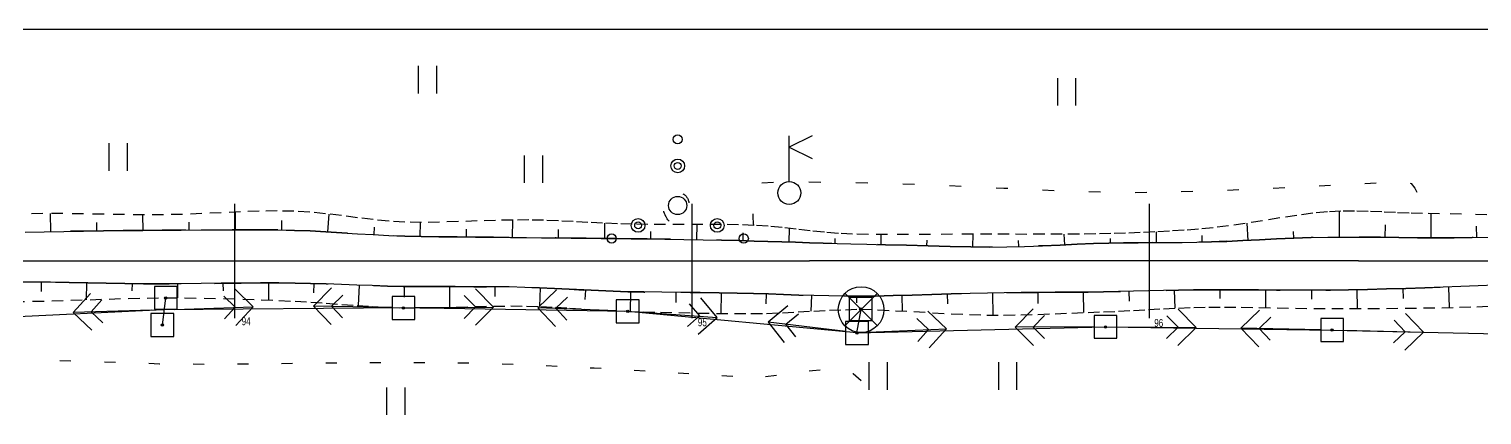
# Model space of a CAD drawing. Extents: x 2172 to 5772, y -842 to -248.
# Drawn here: x 4807.6 to 4871.1, y -627.4 to -610.6 of the extents above; entities that cross this region are included whole.
import ezdxf

# ---------------------------------------------------------------- set-up
doc = ezdxf.new("R2010")
doc.units = 0
doc.header["$MEASUREMENT"] = 0
doc.linetypes.add('CONTI', pattern=[0])
doc.linetypes.add('STROT', pattern=[1.7, 0.5, -1.2])
doc.layers.get('0').update_dxf_attribs({"linetype": 'CONTINUOUS'})
for name, color, linetype in [('DEFAULT', 7, 'CONTI'), ('OTKOSDEFAULT', 32, 'CONTI'), ('SIT_LDEFAULT', 7, 'CONTI'), ('USLZNDEFAULT', 7, 'CONTI')]:
    doc.layers.add(name, color=color, linetype=linetype)
doc.styles.add('SHRFT', font='TXT', dxfattribs={"width": 8.75})

# ---------------------------------------------------------------- blocks, each defined once
blk = doc.blocks.new('BL_27')
at = {"color": 0}
for p, q in [((2.5, 2.5), (-2.5, 2.5)), ((-2.5, 2.5), (-2.5, -2.5)), ((2.5, -2.5), (2.5, 2.5)), ((-2.5, -2.5), (2.5, -2.5))]:
    blk.add_line(p, q, dxfattribs=at)
blk.add_circle((0, 0), 0.25, dxfattribs=at)
blk = doc.blocks.new('BL_7')
at = {"color": 0}
for p, q in [((-3.5, 3.5), (3.5, -3.5)), ((-3.5, -3.5), (3.5, 3.5))]:
    blk.add_line(p, q, dxfattribs=at)
blk.add_circle((0, 0), 5, dxfattribs=at)
blk = doc.blocks.new('BL_4017')
at = {"color": 0}
for p, q in [((0, 2.5), (0, 12.5)), ((5, 12.5), (0, 10)), ((0, 10), (5, 7.5))]:
    blk.add_line(p, q, dxfattribs=at)
blk.add_circle((0, 0), 2.5, dxfattribs=at)
blk = doc.blocks.new('BL_2010')
at = {"color": 0}
for centre, radius in [((0, 14.45), 1), ((0, 8.65), 1.5), ((0, 8.65), 0.75), ((0, 0), 2), ((-8.65, -4.35), 1.5), ((8.65, -4.35), 1.5), ((-14.45, -7.2), 1), ((-8.65, -4.35), 0.75), ((8.65, -4.35), 0.75), ((14.45, -7.2), 1)]:
    blk.add_circle(centre, radius, dxfattribs=at)
blk = doc.blocks.new('BL_2011')
at = {"color": 0}
for p, q in [((0, 0), (0, 6)), ((4, 0), (4, 6))]:
    blk.add_line(p, q, dxfattribs=at)

msp = doc.modelspace()

# ---------------------------------------------------------------- linework, layer by layer
at = {"linetype": 'Continuous'}
msp.add_line((4736.596, -610.584), (5570.216, -610.584), dxfattribs=at)
at = {"layer": 'DEFAULT', "color": 12, "linetype": 'CONTI'}
for p, q in [((4816.595, -623.216), (4816.595, -618.216)), ((4836.596, -623.216), (4836.596, -618.215)), ((4856.595, -623.215), (4856.594, -618.216)), ((4817.842, -620.716), (4819.247, -620.716)), ((4819.247, -620.716), (4820.651, -620.716)), ((4820.651, -620.716), (4822.056, -620.716)), ((4822.056, -620.716), (4823.461, -620.716)), ((4823.461, -620.716), (4824.865, -620.716)), ((4824.865, -620.716), (4826.27, -620.716)), ((4826.27, -620.716), (4827.675, -620.716)), ((4827.675, -620.716), (4829.08, -620.716)), ((4829.08, -620.716), (4830.484, -620.716)), ((4830.484, -620.716), (4831.889, -620.716)), ((4831.889, -620.716), (4833.294, -620.716)), ((4833.294, -620.716), (4834.698, -620.716)), ((4834.698, -620.716), (4836.103, -620.716)), ((4836.103, -620.716), (4837.508, -620.716)), ((4837.508, -620.716), (4838.912, -620.716)), ((4838.912, -620.716), (4840.317, -620.716)), ((4840.317, -620.716), (4841.722, -620.716)), ((4865.721, -620.715), (4924.748, -620.716))]:
    msp.add_line(p, q, dxfattribs=at)
for points in [[(4807.175, -620.715, 0), (4808.645, -620.717, 0)], [(4808.645, -620.717, 0), (4810.006, -620.716, 0)], [(4810.006, -620.716, 0), (4811.257, -620.716, 0)], [(4811.257, -620.716, 0), (4812.4, -620.715, 0)], [(4812.4, -620.715, 0), (4813.433, -620.717, 0)], [(4813.433, -620.717, 0), (4814.359, -620.715, 0)], [(4814.359, -620.715, 0), (4815.176, -620.716, 0)], [(4815.176, -620.716, 0), (4815.883, -620.715, 0)], [(4815.883, -620.715, 0), (4816.481, -620.716, 0)], [(4816.481, -620.716, 0), (4816.97, -620.716, 0)], [(4816.97, -620.716, 0), (4817.353, -620.716, 0)], [(4817.353, -620.716, 0), (4817.624, -620.716, 0)], [(4817.624, -620.716, 0), (4817.788, -620.715, 0)], [(4817.788, -620.715, 0), (4817.843, -620.715, 0)], [(4841.776, -620.716, 0), (4841.722, -620.715, 0)], [(4841.94, -620.715, 0), (4841.776, -620.716, 0)], [(4842.211, -620.716, 0), (4841.94, -620.715, 0)], [(4842.592, -620.715, 0), (4842.211, -620.716, 0)], [(4843.082, -620.716, 0), (4842.592, -620.715, 0)], [(4843.68, -620.715, 0), (4843.082, -620.716, 0)], [(4844.389, -620.716, 0), (4843.68, -620.715, 0)], [(4845.206, -620.715, 0), (4844.389, -620.716, 0)], [(4846.13, -620.715, 0), (4845.206, -620.715, 0)], [(4847.164, -620.716, 0), (4846.13, -620.715, 0)], [(4848.306, -620.715, 0), (4847.164, -620.716, 0)], [(4849.558, -620.716, 0), (4848.306, -620.715, 0)], [(4850.919, -620.716, 0), (4849.558, -620.716, 0)], [(4852.387, -620.716, 0), (4850.919, -620.716, 0)], [(4853.966, -620.716, 0), (4852.387, -620.716, 0)], [(4855.654, -620.715, 0), (4853.966, -620.716, 0)], [(4857.449, -620.715, 0), (4855.654, -620.715, 0)], [(4859.354, -620.716, 0), (4857.449, -620.715, 0)], [(4861.369, -620.715, 0), (4859.354, -620.716, 0)], [(4863.49, -620.715, 0), (4861.369, -620.715, 0)], [(4865.721, -620.715, 0), (4863.49, -620.715, 0)]]:
    msp.add_polyline3d(points, dxfattribs=at)
at = {"layer": 'OTKOSDEFAULT', "color": 32, "linetype": 'STROT'}
for p, q in [((4808.204, -618.651, 38.027), (4807.367, -618.668, 38.032)), ((4809.079, -618.65, 38.022), (4808.204, -618.651, 38.027)), ((4809.977, -618.661, 38.017), (4809.079, -618.65, 38.022)), ((4810.879, -618.676, 38.012), (4809.977, -618.661, 38.017)), ((4811.773, -618.691, 38.008), (4810.879, -618.676, 38.012)), ((4812.645, -618.702, 38.003), (4811.773, -618.691, 38.008)), ((4813.48, -618.701, 37.998), (4812.645, -618.702, 38.003)), ((4814.305, -618.681, 37.989), (4813.48, -618.701, 37.998)), ((4815.151, -618.649, 37.979), (4814.305, -618.681, 37.989)), ((4816, -618.61, 37.969), (4815.151, -618.649, 37.979)), ((4816.842, -618.572, 37.96), (4816, -618.61, 37.969)), ((4817.662, -618.543, 37.95), (4816.842, -618.572, 37.96)), ((4818.444, -618.532, 37.941), (4817.662, -618.543, 37.95)), ((4819.173, -618.542, 37.933), (4818.444, -618.532, 37.941)), ((4819.871, -618.583, 37.932), (4819.173, -618.542, 37.933)), ((4820.567, -618.652, 37.931), (4819.871, -618.583, 37.932)), ((4821.261, -618.737, 37.93), (4820.567, -618.652, 37.931)), ((4821.955, -618.828, 37.928), (4821.261, -618.737, 37.93)), ((4863.032, -618.726, 37.703), (4862.288, -618.84, 37.714)), ((4863.736, -618.633, 37.693), (4863.032, -618.726, 37.703)), ((4864.369, -618.573, 37.683), (4863.736, -618.633, 37.693)), ((4864.962, -618.547, 37.683), (4864.369, -618.573, 37.683)), ((4865.556, -618.544, 37.683), (4864.962, -618.547, 37.683)), ((4866.152, -618.555, 37.683), (4865.556, -618.544, 37.683)), ((4866.747, -618.578, 37.682), (4866.152, -618.555, 37.683)), ((4867.342, -618.604, 37.682), (4866.747, -618.578, 37.682)), ((4867.938, -618.627, 37.682), (4867.342, -618.604, 37.682)), ((4868.532, -618.642, 37.682), (4867.938, -618.627, 37.682)), ((4869.268, -618.655, 37.684), (4868.532, -618.642, 37.682)), ((4870.233, -618.676, 37.687), (4869.268, -618.655, 37.684)), ((4871.342, -618.699, 37.69), (4870.233, -618.676, 37.687)), ((4822.646, -618.913, 37.927), (4821.955, -618.828, 37.928)), ((4823.338, -618.982, 37.926), (4822.646, -618.913, 37.927)), ((4824.032, -619.024, 37.925), (4823.338, -618.982, 37.926)), ((4824.762, -619.035, 37.922), (4824.032, -619.024, 37.925)), ((4825.549, -619.025, 37.918), (4824.762, -619.035, 37.922)), ((4826.369, -619, 37.914), (4825.549, -619.025, 37.918)), ((4827.193, -618.971, 37.91), (4826.369, -619, 37.914)), ((4827.999, -618.946, 37.906), (4827.193, -618.971, 37.91)), ((4828.761, -618.929, 37.902), (4827.999, -618.946, 37.906)), ((4829.451, -618.927, 37.899), (4828.761, -618.929, 37.902)), ((4830.097, -618.941, 37.893), (4829.451, -618.927, 37.899)), ((4830.742, -618.966, 37.886), (4830.097, -618.941, 37.893)), ((4831.388, -618.997, 37.88), (4830.742, -618.966, 37.886)), ((4832.033, -619.032, 37.873), (4831.388, -618.997, 37.88)), ((4832.677, -619.065, 37.867), (4832.033, -619.032, 37.873)), ((4833.322, -619.092, 37.86), (4832.677, -619.065, 37.867)), ((4833.967, -619.112, 37.854), (4833.322, -619.092, 37.86)), ((4834.659, -619.12, 37.847), (4833.967, -619.112, 37.854)), ((4835.427, -619.12, 37.838), (4834.659, -619.12, 37.847)), ((4836.24, -619.118, 37.83), (4835.427, -619.12, 37.838)), ((4837.063, -619.118, 37.821), (4836.24, -619.118, 37.83)), ((4837.868, -619.124, 37.813), (4837.063, -619.118, 37.821)), ((4838.621, -619.138, 37.805), (4837.868, -619.124, 37.813)), ((4839.291, -619.163, 37.798), (4838.621, -619.138, 37.805)), ((4839.91, -619.204, 37.793), (4839.291, -619.163, 37.798)), ((4840.526, -619.262, 37.787), (4839.91, -619.204, 37.793)), ((4841.143, -619.33, 37.782), (4840.526, -619.262, 37.787)), ((4841.757, -619.399, 37.777), (4841.143, -619.33, 37.782)), ((4858.098, -619.376, 37.777), (4857.457, -619.417, 37.787)), ((4858.733, -619.326, 37.767), (4858.098, -619.376, 37.777)), ((4859.369, -619.269, 37.757), (4858.733, -619.326, 37.767)), ((4860.04, -619.19, 37.747), (4859.369, -619.269, 37.757)), ((4860.767, -619.083, 37.736), (4860.04, -619.19, 37.747)), ((4861.523, -618.962, 37.725), (4860.767, -619.083, 37.736)), ((4862.288, -618.84, 37.714), (4861.523, -618.962, 37.725)), ((4842.372, -619.464, 37.772), (4841.757, -619.399, 37.777)), ((4842.985, -619.515, 37.766), (4842.372, -619.464, 37.772)), ((4843.6, -619.547, 37.761), (4842.985, -619.515, 37.766)), ((4844.299, -619.561, 37.759), (4843.6, -619.547, 37.761)), ((4845.134, -619.563, 37.757), (4844.299, -619.561, 37.759)), ((4846.055, -619.561, 37.754), (4845.134, -619.563, 37.757)), ((4847.02, -619.558, 37.751), (4846.055, -619.561, 37.754)), ((4847.982, -619.554, 37.748), (4847.02, -619.558, 37.751)), ((4848.889, -619.553, 37.746), (4847.982, -619.554, 37.748)), ((4849.698, -619.553, 37.743), (4848.889, -619.553, 37.746)), ((4850.456, -619.554, 37.756), (4849.698, -619.553, 37.743)), ((4851.228, -619.555, 37.768), (4850.456, -619.554, 37.756)), ((4852.007, -619.553, 37.78), (4851.228, -619.555, 37.768)), ((4852.776, -619.55, 37.793), (4852.007, -619.553, 37.78)), ((4853.524, -619.545, 37.805), (4852.776, -619.55, 37.793)), ((4854.237, -619.534, 37.816), (4853.524, -619.545, 37.805)), ((4854.903, -619.52, 37.827), (4854.237, -619.534, 37.816)), ((4855.542, -619.501, 37.817), (4854.903, -619.52, 37.827)), ((4856.182, -619.48, 37.807), (4855.542, -619.501, 37.817)), ((4856.82, -619.45, 37.797), (4856.182, -619.48, 37.807)), ((4857.457, -619.417, 37.787), (4856.82, -619.45, 37.797)), ((4806.897, -622.493, 37.899), (4807.754, -622.482, 37.893)), ((4807.754, -622.482, 37.893), (4808.588, -622.463, 37.897)), ((4808.588, -622.463, 37.897), (4809.427, -622.439, 37.9)), ((4809.427, -622.439, 37.9), (4810.266, -622.41, 37.904)), ((4810.266, -622.41, 37.904), (4811.102, -622.381, 37.908)), ((4811.102, -622.381, 37.908), (4811.935, -622.356, 37.911)), ((4811.935, -622.356, 37.911), (4812.76, -622.339, 37.915)), ((4812.76, -622.339, 37.915), (4813.576, -622.331, 37.919)), ((4813.576, -622.331, 37.919), (4814.402, -622.333, 37.913)), ((4814.402, -622.333, 37.913), (4815.25, -622.345, 37.908)), ((4815.25, -622.345, 37.908), (4816.101, -622.363, 37.902)), ((4816.101, -622.363, 37.902), (4816.941, -622.387, 37.897)), ((4816.941, -622.387, 37.897), (4817.754, -622.414, 37.891)), ((4817.754, -622.414, 37.891), (4818.523, -622.446, 37.886)), ((4818.523, -622.446, 37.886), (4819.236, -622.478, 37.882)), ((4819.236, -622.478, 37.882), (4819.913, -622.515, 37.876)), ((4819.913, -622.515, 37.876), (4820.589, -622.563, 37.87)), ((4820.589, -622.563, 37.87), (4821.267, -622.615, 37.863)), ((4821.267, -622.615, 37.863), (4821.943, -622.666, 37.857)), ((4821.943, -622.666, 37.857), (4822.619, -622.713, 37.851)), ((4822.619, -622.713, 37.851), (4823.295, -622.748, 37.845)), ((4823.295, -622.748, 37.845), (4823.969, -622.77, 37.839)), ((4823.969, -622.77, 37.839), (4824.684, -622.772, 37.835)), ((4824.684, -622.772, 37.835), (4825.464, -622.759, 37.831)), ((4825.464, -622.759, 37.831), (4826.278, -622.736, 37.826)), ((4826.278, -622.736, 37.826), (4827.102, -622.712, 37.821)), ((4827.102, -622.712, 37.821), (4827.906, -622.694, 37.817)), ((4827.906, -622.694, 37.817), (4828.662, -622.685, 37.812)), ((4828.662, -622.685, 37.812), (4829.344, -622.688, 37.809)), ((4829.344, -622.688, 37.809), (4829.977, -622.708, 37.802)), ((4829.977, -622.708, 37.802), (4830.613, -622.739, 37.796)), ((4830.613, -622.739, 37.796), (4831.246, -622.779, 37.789)), ((4831.246, -622.779, 37.789), (4831.877, -622.821, 37.783)), ((4831.877, -622.821, 37.783), (4832.512, -622.861, 37.776)), ((4832.512, -622.861, 37.776), (4833.143, -622.897, 37.77)), ((4833.143, -622.897, 37.77), (4833.775, -622.922, 37.764)), ((4833.775, -622.922, 37.764), (4834.455, -622.94, 37.762)), ((4834.455, -622.94, 37.762), (4835.209, -622.959, 37.759)), ((4835.209, -622.959, 37.759), (4836.01, -622.976, 37.757)), ((4836.01, -622.976, 37.757), (4836.834, -622.994, 37.755)), ((4836.834, -622.994, 37.755), (4837.651, -623.01, 37.752)), ((4837.651, -623.01, 37.752), (4838.437, -623.018, 37.75)), ((4838.437, -623.018, 37.75), (4839.163, -623.021, 37.748)), ((4839.163, -623.021, 37.748), (4839.849, -623.008, 37.772)), ((4839.849, -623.008, 37.772), (4840.536, -622.982, 37.797)), ((4840.536, -622.982, 37.797), (4841.224, -622.945, 37.822)), ((4841.224, -622.945, 37.822), (4841.911, -622.907, 37.846)), ((4841.911, -622.907, 37.846), (4842.6, -622.874, 37.871)), ((4842.6, -622.874, 37.871), (4843.291, -622.852, 37.896)), ((4843.291, -622.852, 37.896), (4843.959, -622.82, 37.758)), ((4843.959, -622.82, 37.758), (4844.702, -622.86, 37.898)), ((4844.702, -622.86, 37.898), (4845.477, -622.891, 37.873)), ((4845.477, -622.891, 37.873), (4846.283, -622.934, 37.847)), ((4846.283, -622.934, 37.847), (4847.107, -622.981, 37.821)), ((4847.107, -622.981, 37.821), (4847.923, -623.028, 37.795)), ((4847.923, -623.028, 37.795), (4848.719, -623.064, 37.769)), ((4848.719, -623.064, 37.769), (4849.473, -623.084, 37.745)), ((4849.473, -623.084, 37.745), (4850.21, -623.085, 37.751)), ((4850.21, -623.085, 37.751), (4850.96, -623.073, 37.756)), ((4850.96, -623.073, 37.756), (4851.712, -623.051, 37.762)), ((4851.712, -623.051, 37.762), (4852.459, -623.025, 37.767)), ((4852.459, -623.025, 37.767), (4853.193, -622.995, 37.772)), ((4853.193, -622.995, 37.772), (4853.903, -622.966, 37.777)), ((4853.903, -622.966, 37.777), (4854.578, -622.941, 37.782)), ((4854.578, -622.941, 37.782), (4855.234, -622.914, 37.778)), ((4855.234, -622.914, 37.778), (4855.891, -622.881, 37.774)), ((4855.891, -622.881, 37.774), (4856.547, -622.845, 37.769)), ((4856.547, -622.845, 37.769), (4857.204, -622.808, 37.765)), ((4857.204, -622.808, 37.765), (4857.862, -622.776, 37.761)), ((4857.862, -622.776, 37.761), (4858.52, -622.751, 37.756)), ((4858.52, -622.751, 37.756), (4859.179, -622.735, 37.752)), ((4859.179, -622.735, 37.752), (4859.866, -622.733, 37.752)), ((4859.866, -622.733, 37.752), (4860.604, -622.738, 37.751)), ((4860.604, -622.738, 37.751), (4861.376, -622.751, 37.751)), ((4861.376, -622.751, 37.751), (4862.172, -622.766, 37.75)), ((4862.172, -622.766, 37.75), (4862.975, -622.781, 37.749)), ((4862.975, -622.781, 37.749), (4863.775, -622.794, 37.749)), ((4863.775, -622.794, 37.749), (4864.558, -622.799, 37.748)), ((4864.558, -622.799, 37.748), (4865.339, -622.799, 37.742)), ((4865.339, -622.799, 37.742), (4866.14, -622.797, 37.735)), ((4866.14, -622.797, 37.735), (4866.95, -622.793, 37.728)), ((4866.95, -622.793, 37.728), (4867.763, -622.784, 37.72)), ((4867.763, -622.784, 37.72), (4868.57, -622.774, 37.713)), ((4868.57, -622.774, 37.713), (4869.365, -622.761, 37.707)), ((4869.365, -622.761, 37.707), (4870.137, -622.743, 37.7)), ((4870.137, -622.743, 37.7), (4870.898, -622.719, 37.696)), ((4870.898, -622.719, 37.696), (4871.657, -622.688, 37.692))]:
    msp.add_line(p, q, dxfattribs=at)
at = {"layer": 'OTKOSDEFAULT', "color": 32}
for p, q in [((4808.556, -619.432), (4808.541, -618.65)), ((4812.586, -619.383), (4812.58, -618.7)), ((4816.628, -619.355), (4816.627, -618.581)), ((4820.668, -619.447), (4820.715, -618.67)), ((4864.897, -619.674), (4864.891, -618.55)), ((4868.898, -619.71), (4868.901, -618.649)), ((4810.569, -619.403), (4810.565, -619.037)), ((4812.578, -619.385, 38.018), (4813.414, -619.378, 38.015)), ((4813.414, -619.378, 38.015), (4814.255, -619.371, 38.015)), ((4814.255, -619.371, 38.015), (4815.12, -619.362, 38.014)), ((4814.604, -619.366), (4814.602, -619.018)), ((4815.12, -619.362, 38.014), (4815.992, -619.357, 38.014)), ((4815.992, -619.357, 38.014), (4816.853, -619.354, 38.013)), ((4816.853, -619.354, 38.013), (4817.685, -619.357, 38.013)), ((4817.685, -619.357, 38.013), (4818.473, -619.364, 38.013)), ((4818.473, -619.364, 38.013), (4819.2, -619.38, 38.012)), ((4818.648, -619.368), (4818.656, -618.952)), ((4819.2, -619.38, 38.012), (4819.889, -619.404, 38.006)), ((4822.685, -619.569), (4822.705, -619.245)), ((4824.7, -619.646), (4824.712, -619.035)), ((4826.718, -619.668), (4826.722, -619.328)), ((4828.736, -619.688), (4828.746, -618.929)), ((4830.752, -619.713), (4830.755, -619.341)), ((4832.769, -619.732), (4832.776, -619.068)), ((4836.802, -619.785), (4836.815, -619.118)), ((4840.83, -619.894), (4840.849, -619.297)), ((4860.898, -619.817), (4860.862, -619.066)), ((4866.895, -619.688), (4866.902, -619.137)), ((4870.897, -619.694), (4870.887, -619.192)), ((4807.426, -619.454, 38.032), (4808.262, -619.439, 38.029)), ((4808.262, -619.439, 38.029), (4809.117, -619.424, 38.027)), ((4809.117, -619.424, 38.027), (4809.984, -619.411, 38.025)), ((4809.984, -619.411, 38.025), (4810.855, -619.401, 38.022)), ((4810.855, -619.401, 38.022), (4811.72, -619.391, 38.02)), ((4811.72, -619.391, 38.02), (4812.578, -619.385, 38.018)), ((4819.889, -619.404, 38.006), (4820.579, -619.441, 38)), ((4820.579, -619.441, 38), (4821.27, -619.484, 37.994)), ((4821.27, -619.484, 37.994), (4821.959, -619.526, 37.988)), ((4821.959, -619.526, 37.988), (4822.646, -619.568, 37.981)), ((4822.646, -619.568, 37.981), (4823.335, -619.606, 37.975)), ((4823.335, -619.606, 37.975), (4824.022, -619.631, 37.969)), ((4824.022, -619.631, 37.969), (4824.743, -619.647, 37.964)), ((4824.743, -619.647, 37.964), (4825.513, -619.658, 37.958)), ((4825.513, -619.658, 37.958), (4826.31, -619.666, 37.953)), ((4826.31, -619.666, 37.953), (4827.115, -619.672, 37.947)), ((4827.115, -619.672, 37.947), (4827.904, -619.679, 37.942)), ((4827.904, -619.679, 37.942), (4828.655, -619.686, 37.936)), ((4828.655, -619.686, 37.936), (4829.346, -619.696, 37.931)), ((4829.346, -619.696, 37.931), (4829.998, -619.704, 37.931)), ((4829.998, -619.704, 37.931), (4830.651, -619.713, 37.93)), ((4830.651, -619.713, 37.93), (4831.306, -619.718, 37.93)), ((4831.306, -619.718, 37.93), (4831.96, -619.724, 37.929)), ((4831.96, -619.724, 37.929), (4832.612, -619.731, 37.929)), ((4832.612, -619.731, 37.929), (4833.265, -619.738, 37.928)), ((4833.265, -619.738, 37.928), (4833.919, -619.744, 37.928)), ((4833.919, -619.744, 37.928), (4834.622, -619.753, 37.922)), ((4834.622, -619.753, 37.922), (4835.404, -619.762, 37.915)), ((4834.786, -619.754), (4834.791, -619.438)), ((4835.404, -619.762, 37.915), (4836.231, -619.774, 37.907)), ((4836.231, -619.774, 37.907), (4837.067, -619.791, 37.9)), ((4837.067, -619.791, 37.9), (4837.881, -619.81, 37.893)), ((4837.881, -619.81, 37.893), (4838.636, -619.83, 37.886)), ((4838.636, -619.83, 37.886), (4839.299, -619.848, 37.88)), ((4838.815, -619.834), (4838.826, -619.49)), ((4839.299, -619.848, 37.88), (4839.905, -619.866, 37.873)), ((4839.905, -619.866, 37.873), (4840.51, -619.885, 37.865)), ((4840.51, -619.885, 37.865), (4841.116, -619.904, 37.857)), ((4841.116, -619.904, 37.857), (4841.722, -619.923, 37.85)), ((4841.722, -619.923, 37.85), (4842.327, -619.943, 37.842)), ((4842.327, -619.943, 37.842), (4842.932, -619.96, 37.834)), ((4842.842, -619.958), (4842.848, -619.731)), ((4842.932, -619.96, 37.834), (4843.537, -619.973, 37.827)), ((4843.537, -619.973, 37.827), (4844.225, -619.987, 37.829)), ((4844.225, -619.987, 37.829), (4845.049, -620.01, 37.832)), ((4844.852, -620.005), (4844.863, -619.561)), ((4845.049, -620.01, 37.832), (4845.962, -620.035, 37.836)), ((4846.86, -620.059), (4846.867, -619.809)), ((4848.868, -620.106), (4848.876, -619.552)), ((4850.876, -620.093), (4850.868, -619.824)), ((4852.678, -620.022, 37.861), (4853.428, -619.989, 37.864)), ((4852.881, -620.013), (4852.861, -619.549)), ((4853.428, -619.989, 37.864), (4854.146, -619.959, 37.866)), ((4854.146, -619.959, 37.866), (4854.815, -619.94, 37.869)), ((4854.815, -619.94, 37.869), (4855.458, -619.93, 37.87)), ((4854.884, -619.939), (4854.88, -619.73)), ((4855.458, -619.93, 37.87), (4856.099, -619.923, 37.872)), ((4856.099, -619.923, 37.872), (4856.74, -619.917, 37.873)), ((4856.74, -619.917, 37.873), (4857.381, -619.913, 37.875)), ((4856.892, -619.916), (4856.888, -619.447)), ((4857.381, -619.913, 37.875), (4858.021, -619.907, 37.876)), ((4858.021, -619.907, 37.876), (4858.663, -619.898, 37.878)), ((4858.663, -619.898, 37.878), (4859.304, -619.884, 37.879)), ((4858.895, -619.892), (4858.889, -619.603)), ((4859.304, -619.884, 37.879), (4859.966, -619.861, 37.878)), ((4859.966, -619.861, 37.878), (4860.669, -619.829, 37.877)), ((4860.669, -619.829, 37.877), (4861.399, -619.794, 37.876)), ((4861.399, -619.794, 37.876), (4862.147, -619.757, 37.875)), ((4862.147, -619.757, 37.875), (4862.901, -619.724, 37.874)), ((4862.896, -619.724), (4862.884, -619.435)), ((4862.901, -619.724, 37.874), (4863.652, -619.697, 37.873)), ((4863.652, -619.697, 37.873), (4864.389, -619.679, 37.872)), ((4864.389, -619.679, 37.872), (4865.132, -619.673, 37.87)), ((4865.132, -619.673, 37.87), (4865.903, -619.676, 37.868)), ((4865.903, -619.676, 37.868), (4866.692, -619.684, 37.866)), ((4866.692, -619.684, 37.866), (4867.494, -619.697, 37.865)), ((4867.494, -619.697, 37.865), (4868.303, -619.706, 37.863)), ((4868.303, -619.706, 37.863), (4869.109, -619.711, 37.861)), ((4869.109, -619.711, 37.861), (4869.903, -619.708, 37.859)), ((4869.903, -619.708, 37.859), (4870.695, -619.697, 37.857)), ((4870.695, -619.697, 37.857), (4871.496, -619.68, 37.855)), ((4845.962, -620.035, 37.836), (4846.918, -620.062, 37.839)), ((4846.918, -620.062, 37.839), (4847.872, -620.087, 37.843)), ((4847.872, -620.087, 37.843), (4848.776, -620.106, 37.846)), ((4848.776, -620.106, 37.846), (4849.586, -620.115, 37.849)), ((4849.586, -620.115, 37.849), (4850.345, -620.108, 37.852)), ((4850.345, -620.108, 37.852), (4851.123, -620.086, 37.855)), ((4851.123, -620.086, 37.855), (4851.904, -620.055, 37.858)), ((4851.904, -620.055, 37.858), (4852.678, -620.022, 37.861)), ((4807.724, -621.643, 38.064), (4806.875, -621.652, 38.065)), ((4808.537, -621.645, 38.065), (4807.724, -621.643, 38.064)), ((4808.126, -621.644), (4808.125, -622.06)), ((4809.35, -621.653, 38.065), (4808.537, -621.645, 38.065)), ((4810.163, -621.667, 38.066), (4809.35, -621.653, 38.065)), ((4810.115, -621.666), (4810.1, -622.415)), ((4810.975, -621.685, 38.067), (4810.163, -621.667, 38.066)), ((4811.787, -621.701, 38.067), (4810.975, -621.685, 38.067)), ((4812.598, -621.713, 38.068), (4811.787, -621.701, 38.067)), ((4812.103, -621.705), (4812.098, -622.029)), ((4813.41, -621.719, 38.069), (4812.598, -621.713, 38.068)), ((4814.245, -621.715, 38.062), (4813.41, -621.719, 38.069)), ((4814.089, -621.715), (4814.093, -622.33)), ((4815.118, -621.707, 38.054), (4814.245, -621.715, 38.062)), ((4816.001, -621.696, 38.047), (4815.118, -621.707, 38.054)), ((4816.878, -621.685, 38.04), (4816.001, -621.696, 38.047)), ((4816.076, -621.694), (4816.08, -622.028)), ((4817.724, -621.679, 38.033), (4816.878, -621.685, 38.04)), ((4818.515, -621.679, 38.026), (4817.724, -621.679, 38.033)), ((4818.061, -621.678), (4818.061, -622.427)), ((4819.235, -621.684, 38.02), (4818.515, -621.679, 38.026)), ((4819.909, -621.698, 38.014), (4819.235, -621.684, 38.02)), ((4820.584, -621.718, 38.008), (4819.909, -621.698, 38.014)), ((4820.043, -621.702), (4820.033, -622.112)), ((4821.257, -621.744, 38.002), (4820.584, -621.718, 38.008)), ((4821.93, -621.769, 37.995), (4821.257, -621.744, 38.002)), ((4822.604, -621.795, 37.989), (4821.93, -621.769, 37.995)), ((4822.025, -621.773), (4821.992, -622.669)), ((4823.278, -621.815, 37.983), (4822.604, -621.795, 37.989)), ((4823.951, -621.83, 37.977), (4823.278, -621.815, 37.983)), ((4824.66, -621.838, 37.972), (4823.951, -621.83, 37.977)), ((4824.005, -621.831), (4823.998, -622.302)), ((4825.431, -621.839, 37.968), (4824.66, -621.838, 37.972)), ((4826.233, -621.84, 37.963), (4825.431, -621.839, 37.968)), ((4825.986, -621.838), (4825.984, -622.743)), ((4827.044, -621.843, 37.959), (4826.233, -621.84, 37.963)), ((4827.838, -621.847, 37.954), (4827.044, -621.843, 37.959)), ((4828.591, -621.856, 37.95), (4827.838, -621.847, 37.954)), ((4827.967, -621.848), (4827.964, -622.272)), ((4829.278, -621.872, 37.946), (4828.591, -621.856, 37.95)), ((4829.924, -621.893, 37.946), (4829.278, -621.872, 37.946)), ((4829.946, -621.895), (4829.915, -622.705)), ((4830.568, -621.921, 37.947), (4829.924, -621.893, 37.946)), ((4831.212, -621.953, 37.948), (4830.568, -621.921, 37.947)), ((4867.795, -621.918, 37.862), (4866.953, -621.942, 37.861)), ((4868.628, -621.892, 37.863), (4867.795, -621.918, 37.862)), ((4869.436, -621.865, 37.864), (4868.628, -621.892, 37.863)), ((4870.208, -621.84, 37.865), (4869.436, -621.865, 37.864)), ((4869.661, -621.857), (4869.691, -622.754)), ((4870.956, -621.81, 37.859), (4870.208, -621.84, 37.865)), ((4871.704, -621.778, 37.854), (4870.956, -621.81, 37.859)), ((4831.854, -621.986, 37.948), (4831.212, -621.953, 37.948)), ((4832.498, -622.016, 37.949), (4831.854, -621.986, 37.948)), ((4831.923, -621.989), (4831.904, -622.405)), ((4833.141, -622.044, 37.95), (4832.498, -622.016, 37.949)), ((4833.785, -622.063, 37.95), (4833.141, -622.044, 37.95)), ((4834.481, -622.074, 37.949), (4833.785, -622.063, 37.95)), ((4833.9, -622.064), (4833.881, -622.925)), ((4835.26, -622.085, 37.947), (4834.481, -622.074, 37.949)), ((4836.09, -622.091, 37.945), (4835.26, -622.085, 37.947)), ((4835.879, -622.088), (4835.875, -622.532)), ((4836.938, -622.101, 37.943), (4836.09, -622.091, 37.945)), ((4837.774, -622.113, 37.942), (4836.938, -622.101, 37.943)), ((4838.562, -622.127, 37.94), (4837.774, -622.113, 37.942)), ((4837.854, -622.115), (4837.839, -623.011)), ((4839.272, -622.143, 37.938), (4838.562, -622.127, 37.94)), ((4839.932, -622.161, 37.933), (4839.272, -622.143, 37.938)), ((4839.83, -622.159), (4839.817, -622.585)), ((4840.591, -622.183, 37.927), (4839.932, -622.161, 37.933)), ((4841.249, -622.206, 37.921), (4840.591, -622.183, 37.927)), ((4841.908, -622.23, 37.915), (4841.249, -622.206, 37.921)), ((4841.807, -622.225), (4841.786, -622.913)), ((4842.567, -622.247, 37.909), (4841.908, -622.23, 37.915)), ((4843.227, -622.259, 37.904), (4842.567, -622.247, 37.909)), ((4843.885, -622.262, 37.898), (4843.227, -622.259, 37.904)), ((4843.781, -622.262), (4843.782, -622.546)), ((4844.592, -622.252, 37.9), (4843.885, -622.262, 37.898)), ((4845.375, -622.233, 37.902), (4844.592, -622.252, 37.9)), ((4846.211, -622.207, 37.904), (4845.375, -622.233, 37.902)), ((4845.761, -622.22), (4845.779, -622.906)), ((4847.068, -622.183, 37.906), (4846.211, -622.207, 37.904)), ((4847.921, -622.156, 37.908), (4847.068, -622.183, 37.906)), ((4847.739, -622.161), (4847.751, -622.589)), ((4848.743, -622.136, 37.91), (4847.921, -622.156, 37.908)), ((4849.505, -622.122, 37.912), (4848.743, -622.136, 37.91)), ((4850.237, -622.112, 37.91), (4849.505, -622.122, 37.912)), ((4849.723, -622.119), (4849.737, -623.085)), ((4850.982, -622.102, 37.907), (4850.237, -622.112, 37.91)), ((4851.726, -622.095, 37.905), (4850.982, -622.102, 37.907)), ((4851.709, -622.096), (4851.713, -622.574)), ((4852.469, -622.088, 37.902), (4851.726, -622.095, 37.905)), ((4853.196, -622.082, 37.9), (4852.469, -622.088, 37.902)), ((4853.9, -622.075, 37.897), (4853.196, -622.082, 37.9)), ((4853.695, -622.077), (4853.703, -622.974)), ((4854.573, -622.068, 37.895), (4853.9, -622.075, 37.897)), ((4855.228, -622.057, 37.896), (4854.573, -622.068, 37.895)), ((4855.882, -622.044, 37.898), (4855.228, -622.057, 37.896)), ((4855.683, -622.047), (4855.693, -622.469)), ((4856.539, -622.028, 37.899), (4855.882, -622.044, 37.898)), ((4857.195, -622.012, 37.901), (4856.539, -622.028, 37.899)), ((4857.851, -621.997, 37.902), (4857.195, -622.012, 37.901)), ((4857.674, -622.001), (4857.691, -622.784)), ((4858.506, -621.985, 37.904), (4857.851, -621.997, 37.902)), ((4859.162, -621.977, 37.905), (4858.506, -621.985, 37.904)), ((4859.847, -621.975, 37.899), (4859.162, -621.977, 37.905)), ((4859.67, -621.976), (4859.671, -622.356)), ((4860.579, -621.979, 37.892), (4859.847, -621.975, 37.899)), ((4861.348, -621.984, 37.886), (4860.579, -621.979, 37.892)), ((4862.138, -621.991, 37.879), (4861.348, -621.984, 37.886)), ((4861.665, -621.987), (4861.659, -622.756)), ((4862.937, -621.996, 37.872), (4862.138, -621.991, 37.879)), ((4863.733, -621.996, 37.865), (4862.937, -621.996, 37.872)), ((4863.665, -621.996), (4863.665, -622.395)), ((4864.51, -621.992, 37.858), (4863.733, -621.996, 37.865)), ((4865.295, -621.98, 37.859), (4864.51, -621.992, 37.858)), ((4866.114, -621.963, 37.86), (4865.295, -621.98, 37.859)), ((4865.66, -621.972), (4865.676, -622.797)), ((4866.953, -621.942, 37.861), (4866.114, -621.963, 37.86)), ((4867.66, -621.923), (4867.673, -622.355))]:
    msp.add_line(p, q, dxfattribs=at)
at = {"layer": 'SIT_LDEFAULT', "color": 7}
for p, q in [((4839.639, -617.301), (4839.643, -617.298)), ((4839.643, -617.298), (4840.152, -617.28)), ((4841.699, -617.267), (4842.214, -617.271)), ((4843.753, -617.292), (4844.267, -617.303)), ((4845.804, -617.347), (4846.316, -617.366)), ((4847.846, -617.425), (4848.355, -617.446)), ((4864.006, -617.44), (4864.506, -617.413)), ((4866.002, -617.333), (4866.501, -617.306)), ((4867.986, -617.316), (4868.037, -617.339)), ((4868.037, -617.339), (4868.194, -617.543)), ((4836.181, -617.778), (4836.211, -617.792)), ((4836.211, -617.792), (4836.237, -617.804)), ((4836.237, -617.804), (4836.261, -617.822)), ((4836.26, -617.824), (4836.283, -617.842)), ((4836.283, -617.84), (4836.306, -617.863)), ((4836.306, -617.863), (4836.326, -617.887)), ((4836.326, -617.887), (4836.345, -617.914)), ((4836.345, -617.914), (4836.364, -617.941)), ((4836.364, -617.941), (4836.382, -617.971)), ((4836.382, -617.971), (4836.398, -618.002)), ((4836.398, -618.002), (4836.411, -618.033)), ((4836.411, -618.033), (4836.424, -618.065)), ((4836.424, -618.065), (4836.435, -618.097)), ((4836.435, -618.097), (4836.442, -618.129)), ((4849.883, -617.516), (4850.215, -617.533)), ((4850.215, -617.534), (4850.392, -617.541)), ((4851.914, -617.608), (4852.421, -617.634)), ((4853.941, -617.687), (4854.446, -617.704)), ((4855.962, -617.72), (4856.468, -617.717)), ((4857.979, -617.688), (4858.482, -617.674)), ((4859.993, -617.621), (4860.495, -617.6)), ((4862.001, -617.537), (4862.502, -617.511)), ((4868.194, -617.543), (4868.273, -617.713)), ((4835.355, -618.569), (4835.348, -618.546)), ((4835.383, -618.637), (4835.358, -618.568)), ((4835.411, -618.704), (4835.383, -618.637)), ((4835.437, -618.768), (4835.408, -618.705)), ((4836.442, -618.129), (4836.449, -618.16)), ((4836.449, -618.16), (4836.451, -618.178)), ((4839.258, -618.808), (4839.253, -618.665)), ((4813.414, -619.378), (4812.578, -619.385)), ((4814.255, -619.371), (4813.414, -619.378)), ((4814.453, -619.37), (4814.255, -619.373)), ((4816.853, -619.354), (4816.476, -619.355)), ((4817.685, -619.357), (4816.853, -619.354)), ((4818.473, -619.364), (4817.685, -619.357)), ((4819.199, -619.382), (4818.472, -619.366)), ((4819.889, -619.404), (4819.2, -619.38)), ((4835.47, -618.825), (4835.439, -618.767)), ((4835.501, -618.876), (4835.47, -618.825)), ((4835.531, -618.921), (4835.501, -618.876)), ((4835.563, -618.954), (4835.531, -618.921)), ((4835.592, -618.978), (4835.563, -618.954)), ((4839.279, -619.064), (4839.256, -618.808)), ((4839.291, -619.163), (4839.279, -619.064)), ((4809.984, -619.411), (4809.413, -619.418)), ((4810.855, -619.399), (4809.985, -619.409)), ((4811.72, -619.391), (4810.855, -619.401)), ((4812.578, -619.385), (4811.72, -619.391)), ((4820.579, -619.441), (4819.889, -619.404)), ((4821.27, -619.484), (4820.579, -619.441)), ((4821.527, -619.501), (4821.269, -619.485)), ((4824.022, -619.631), (4823.543, -619.614)), ((4824.743, -619.647), (4824.022, -619.631)), ((4825.513, -619.658), (4824.743, -619.647)), ((4826.31, -619.666), (4825.513, -619.658)), ((4827.115, -619.672), (4826.31, -619.666)), ((4827.904, -619.679), (4827.115, -619.672)), ((4828.586, -619.686), (4827.904, -619.679)), ((4830.651, -619.713), (4830.605, -619.713)), ((4831.306, -619.718), (4830.651, -619.713)), ((4831.96, -619.724), (4831.306, -619.718)), ((4832.612, -619.731), (4831.96, -619.724)), ((4833.265, -619.738), (4832.612, -619.731)), ((4833.919, -619.744), (4833.265, -619.738)), ((4834.622, -619.753), (4833.919, -619.744)), ((4835.404, -619.762), (4834.622, -619.753)), ((4835.645, -619.764), (4835.405, -619.76)), ((4837.881, -619.81), (4837.659, -619.804)), ((4838.636, -619.83), (4837.881, -619.81)), ((4839.299, -619.848), (4838.636, -619.83)), ((4839.905, -619.866), (4839.299, -619.848)), ((4840.51, -619.885), (4839.905, -619.866)), ((4841.116, -619.904), (4840.51, -619.885)), ((4841.722, -619.923), (4841.116, -619.904)), ((4842.327, -619.943), (4841.722, -619.923)), ((4842.694, -619.953), (4842.327, -619.943)), ((4845.049, -620.01), (4844.702, -619.999)), ((4845.962, -620.035), (4845.049, -620.01)), ((4853.428, -619.989), (4852.678, -620.022)), ((4854.146, -619.959), (4853.428, -619.989)), ((4854.815, -619.94), (4854.146, -619.959)), ((4855.458, -619.93), (4854.815, -619.94)), ((4856.099, -619.923), (4855.458, -619.93)), ((4856.74, -619.917), (4856.099, -619.923)), ((4859.303, -619.885), (4858.745, -619.898)), ((4859.967, -619.859), (4859.304, -619.882)), ((4860.669, -619.829), (4859.966, -619.861)), ((4861.399, -619.794), (4860.669, -619.829)), ((4862.147, -619.757), (4861.399, -619.794)), ((4862.901, -619.724), (4862.147, -619.757)), ((4863.652, -619.697), (4862.901, -619.724)), ((4863.747, -619.694), (4863.652, -619.697)), ((4865.903, -619.676), (4865.75, -619.675)), ((4866.692, -619.684), (4865.903, -619.676)), ((4867.494, -619.697), (4866.692, -619.684)), ((4868.303, -619.706), (4867.494, -619.697)), ((4869.109, -619.711), (4868.303, -619.706)), ((4869.903, -619.708), (4869.109, -619.711)), ((4870.695, -619.697), (4869.903, -619.708)), ((4870.746, -619.696), (4870.695, -619.697)), ((4846.918, -620.062), (4845.962, -620.035)), ((4847.872, -620.087), (4846.918, -620.062)), ((4848.776, -620.106), (4847.872, -620.087)), ((4849.586, -620.115), (4848.776, -620.106)), ((4849.724, -620.116), (4849.585, -620.117)), ((4851.904, -620.053), (4851.73, -620.061)), ((4852.678, -620.022), (4851.904, -620.055)), ((4808.753, -621.647), (4809.35, -621.653)), ((4809.35, -621.653), (4810.163, -621.667)), ((4810.163, -621.667), (4810.975, -621.685)), ((4810.975, -621.685), (4811.787, -621.701)), ((4811.787, -621.701), (4812.598, -621.713)), ((4812.598, -621.715), (4813.41, -621.721)), ((4813.41, -621.719), (4813.725, -621.717)), ((4815.71, -621.698), (4816.001, -621.696)), ((4816.001, -621.696), (4816.878, -621.685)), ((4816.878, -621.685), (4817.724, -621.679)), ((4817.724, -621.679), (4818.515, -621.679)), ((4818.515, -621.679), (4819.235, -621.684)), ((4819.234, -621.686), (4819.908, -621.7)), ((4819.909, -621.698), (4820.584, -621.718)), ((4820.829, -621.9), (4820.036, -622.696)), ((4820.584, -621.718), (4820.67, -621.722)), ((4822.653, -621.796), (4823.278, -621.815)), ((4823.278, -621.815), (4823.951, -621.83)), ((4823.951, -621.83), (4824.66, -621.838)), ((4824.66, -621.838), (4825.431, -621.839)), ((4825.431, -621.837), (4826.234, -621.838)), ((4826.233, -621.84), (4827.044, -621.843)), ((4827.044, -621.843), (4827.604, -621.845)), ((4829.585, -621.882), (4829.924, -621.893)), ((4829.924, -621.893), (4830.568, -621.921)), ((4830.568, -621.921), (4831.212, -621.953)), ((4866.953, -621.942), (4867.795, -621.918)), ((4867.795, -621.918), (4868.628, -621.892)), ((4868.628, -621.892), (4869.296, -621.87)), ((4810.282, -622.14), (4809.52, -622.97)), ((4810.311, -622.94), (4810.786, -622.423)), ((4813.429, -623.519), (4813.576, -622.331)), ((4816.109, -622.251), (4816.615, -622.736)), ((4817.402, -622.717), (4816.596, -621.936)), ((4820.823, -622.7), (4821.32, -622.206)), ((4826.623, -622.232), (4827.116, -622.73)), ((4827.903, -622.732), (4827.116, -621.93)), ((4830.658, -621.985), (4829.847, -622.764)), ((4830.633, -622.784), (4831.142, -622.301)), ((4831.212, -621.955), (4831.854, -621.988)), ((4831.854, -621.986), (4832.498, -622.016)), ((4832.498, -622.016), (4833.141, -622.044)), ((4833.141, -622.044), (4833.785, -622.063)), ((4833.785, -622.063), (4834.481, -622.074)), ((4834.481, -622.076), (4834.528, -622.076)), ((4836.507, -622.096), (4836.938, -622.101)), ((4836.938, -622.101), (4837.774, -622.113)), ((4837.691, -623.186), (4836.968, -622.326)), ((4837.774, -622.111), (4838.562, -622.126)), ((4838.562, -622.127), (4839.272, -622.143)), ((4839.272, -622.143), (4839.932, -622.161)), ((4839.932, -622.161), (4840.591, -622.183)), ((4840.591, -622.183), (4841.249, -622.206)), ((4841.249, -622.206), (4841.445, -622.213)), ((4843.421, -622.26), (4843.885, -622.262)), ((4843.885, -622.262), (4844.592, -622.252)), ((4844.593, -622.25), (4845.376, -622.231)), ((4845.375, -622.233), (4846.212, -622.206)), ((4846.211, -622.207), (4847.068, -622.183)), ((4847.068, -622.183), (4847.921, -622.156)), ((4847.921, -622.156), (4848.368, -622.144)), ((4850.353, -622.111), (4850.982, -622.102)), ((4850.982, -622.102), (4851.726, -622.095)), ((4851.726, -622.095), (4852.469, -622.088)), ((4852.469, -622.088), (4853.196, -622.082)), ((4853.196, -622.082), (4853.9, -622.075)), ((4853.9, -622.075), (4854.573, -622.068)), ((4854.573, -622.068), (4855.228, -622.057)), ((4855.228, -622.057), (4855.322, -622.054)), ((4857.311, -622.009), (4857.851, -621.997)), ((4857.851, -621.997), (4858.506, -621.985)), ((4858.506, -621.985), (4859.162, -621.977)), ((4859.162, -621.977), (4859.847, -621.975)), ((4859.847, -621.975), (4860.579, -621.979)), ((4860.579, -621.979), (4861.348, -621.984)), ((4861.348, -621.984), (4862.138, -621.991)), ((4862.138, -621.991), (4862.297, -621.993)), ((4864.296, -621.993), (4864.51, -621.992)), ((4864.51, -621.992), (4865.295, -621.98)), ((4865.295, -621.98), (4866.114, -621.963)), ((4866.114, -621.963), (4866.953, -621.942)), ((4813.466, -622.857), (4801.818, -623.418)), ((4812.972, -622.866), (4809.52, -622.97)), ((4809.52, -622.97), (4810.338, -623.739)), ((4810.82, -623.422), (4810.311, -622.94)), ((4823.969, -622.77), (4813.466, -622.857)), ((4813.958, -622.833), (4817.402, -622.717)), ((4816.615, -622.736), (4816.138, -623.249)), ((4816.636, -623.535), (4817.402, -622.717)), ((4823.478, -622.754), (4820.036, -622.696)), ((4820.036, -622.696), (4820.815, -623.499)), ((4821.308, -623.204), (4820.823, -622.7)), ((4833.775, -622.922), (4823.969, -622.77)), ((4824.46, -622.758), (4827.903, -622.732)), ((4827.116, -622.73), (4826.625, -623.23)), ((4827.115, -623.529), (4827.903, -622.732)), ((4833.285, -622.895), (4829.847, -622.764)), ((4829.847, -622.764), (4830.611, -623.584)), ((4831.108, -623.299), (4830.633, -622.784)), ((4843.797, -623.864), (4833.775, -622.922)), ((4834.265, -622.948), (4837.691, -623.186)), ((4836.908, -623.122), (4836.385, -623.586)), ((4836.455, -622.588), (4836.908, -623.122)), ((4836.849, -623.921), (4837.691, -623.186)), ((4840.779, -622.684), (4839.916, -623.397)), ((4840.695, -623.48), (4841.235, -623.036)), ((4843.797, -623.864), (4843.979, -622.845)), ((4847.71, -623.686), (4846.897, -622.914)), ((4851.497, -622.807), (4850.717, -623.618)), ((4851.505, -623.608), (4851.995, -623.103)), ((4857.344, -623.114), (4857.835, -623.618)), ((4858.629, -623.628), (4857.845, -622.818)), ((4861.397, -622.873), (4860.586, -623.658)), ((4861.382, -623.672), (4861.89, -623.182)), ((4868.571, -623.831), (4867.789, -623.013)), ((4843.313, -623.798), (4839.916, -623.397)), ((4839.916, -623.397), (4840.612, -624.275)), ((4841.126, -624.031), (4840.695, -623.48)), ((4843.797, -623.864), (4854.665, -623.599)), ((4844.284, -623.836), (4847.71, -623.686)), ((4846.416, -623.232), (4846.926, -623.713)), ((4846.926, -623.713), (4846.455, -624.232)), ((4846.954, -624.513), (4847.71, -623.686)), ((4854.171, -623.597), (4850.717, -623.618)), ((4850.717, -623.618), (4851.513, -624.407)), ((4852.002, -624.104), (4851.505, -623.608)), ((4854.665, -623.599), (4864.573, -623.737)), ((4855.16, -623.6), (4858.629, -623.628)), ((4857.835, -623.618), (4857.334, -624.113)), ((4857.826, -624.418), (4858.629, -623.628)), ((4864.073, -623.726), (4860.586, -623.658)), ((4860.586, -623.658), (4861.367, -624.472)), ((4861.871, -624.181), (4861.382, -623.672)), ((4864.573, -623.737), (4875.489, -623.994)), ((4865.072, -623.748), (4868.571, -623.831)), ((4867.771, -623.813), (4867.26, -624.302)), ((4867.282, -623.301), (4867.771, -623.813)), ((4867.752, -624.612), (4868.571, -623.831)), ((4808.942, -625.071), (4809.429, -625.086)), ((4810.893, -625.122), (4811.38, -625.136)), ((4812.838, -625.19), (4813.305, -625.211)), ((4813.305, -625.211), (4813.323, -625.211)), ((4814.778, -625.22), (4815.262, -625.225)), ((4816.712, -625.213), (4817.195, -625.21)), ((4818.642, -625.197), (4819.124, -625.189)), ((4820.569, -625.173), (4820.763, -625.173)), ((4820.763, -625.173), (4821.051, -625.169)), ((4822.499, -625.154), (4822.981, -625.154)), ((4824.426, -625.15), (4824.909, -625.152)), ((4826.353, -625.165), (4826.834, -625.173)), ((4828.281, -625.212), (4828.762, -625.23)), ((4830.205, -625.294), (4830.686, -625.317)), ((4832.13, -625.384), (4832.302, -625.393)), ((4832.302, -625.395), (4832.61, -625.409)), ((4834.051, -625.489), (4834.532, -625.515)), ((4835.973, -625.604), (4836.452, -625.636)), ((4837.889, -625.726), (4838.107, -625.741)), ((4839.804, -625.762), (4840.281, -625.712)), ((4841.713, -625.52), (4841.85, -625.503)), ((4841.851, -625.501), (4842.191, -625.476)), ((4843.613, -625.635), (4843.628, -625.639)), ((4843.627, -625.641), (4843.988, -625.946)), ((4838.106, -625.745), (4838.368, -625.76))]:
    msp.add_line(p, q, dxfattribs=at)

# ---------------------------------------------------------------- block references
at = {"layer": 'USLZNDEFAULT', "color": 7, "xscale": 0.1999999999998181, "yscale": 0.1999999999999318, "zscale": 0.1999999999999034}
for name, p in [('BL_2011', (4824.628, -613.397)), ('BL_2011', (4852.575, -613.93)), ('BL_2010', (4835.959, -618.295)), ('BL_4017', (4840.838, -617.746)), ('BL_2011', (4811.1, -616.776)), ('BL_2011', (4829.256, -617.31)), ('BL_27', (4813.576, -622.331)), ('BL_7', (4843.979, -622.845)), ('BL_27', (4823.969, -622.77)), ('BL_27', (4833.775, -622.922)), ('BL_27', (4843.959, -622.82)), ('BL_27', (4813.429, -623.519)), ('BL_27', (4854.665, -623.599)), ('BL_27', (4843.797, -623.864)), ('BL_27', (4864.573, -623.737)), ('BL_2011', (4844.328, -626.347)), ('BL_2011', (4849.994, -626.347)), ('BL_2011', (4823.241, -627.447))]:
    msp.add_blockref(name, p, dxfattribs=at)

# ---------------------------------------------------------------- texts
at = {"layer": 'DEFAULT', "color": 12, "style": 'SHRFT', "width": 0.75}
for s, p in [('94', (4816.897, -623.527)), ('95', (4836.842, -623.573)), ('96', (4856.798, -623.603))]:
    msp.add_text(s, height=0.35, dxfattribs=at).set_placement(p)

doc.saveas('drawing.dxf')
